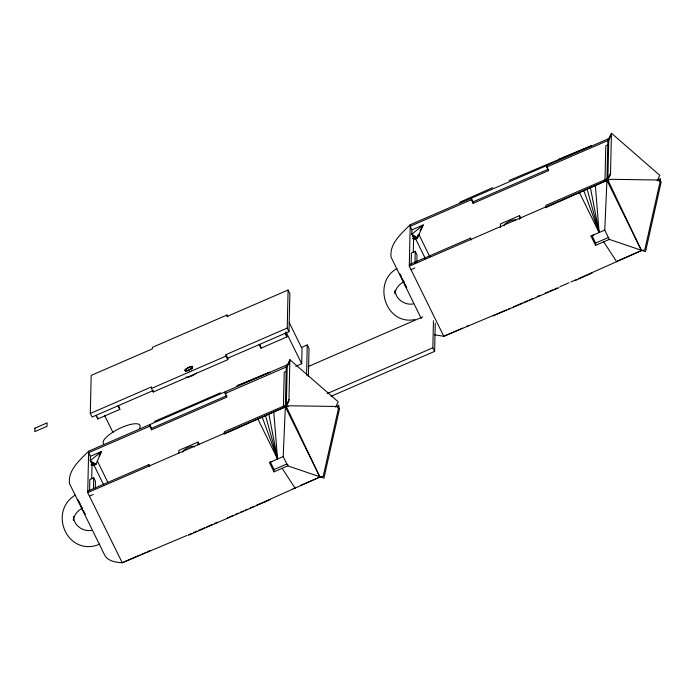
<?xml version="1.0" encoding="UTF-8"?>
<svg xmlns="http://www.w3.org/2000/svg" width="696" height="696" viewBox="0 0 696 696"><rect width="100%" height="100%" fill="white"/><g stroke="black" fill="none" stroke-linecap="round" stroke-linejoin="round"><path stroke-width="1.04" d="M73.463 516.562L73.384 520.26C73.976 515.023 77.526 510.507 82.293 508.358M186.85 535.502L122.226 562.751L87.722 492.629L88.644 451.208L288.901 364.043M152.294 390.943L92.081 417.052L90.315 413.45L91.185 375.388L152.372 348.861L152.407 347.356L226.94 315.036L227.827 316.837M89.593 490.628L89.845 479.448L93.682 477.787L95.456 481.388L95.308 487.905M103.695 484.877L94.151 465.485L92.046 464.258L90.28 460.665L90.376 456.315L88.609 452.713L149.753 426.204L149.788 424.699L151.563 428.292L151.528 429.797L226.905 397.111L225.13 393.518L225.165 392.013L226.052 393.814M91.715 478.874L92.072 463.379M93.438 488.653L93.682 477.787M118.546 405.542L119.851 409.379L97.692 418.992L97.744 416.921M87.722 492.629L148.874 466.12L148.909 464.615L87.757 491.132M226.94 315.036L226.905 316.541L288.092 290.006L287.222 328.068L226.035 354.603L227.801 358.196L227.766 359.702L153.233 392.022L151.467 388.42L151.502 386.924L90.315 413.45M153.233 392.022L153.268 390.517M178.846 453.148L178.907 450.355L198.012 442.073L199.343 444.77M197.951 444.866L198.012 442.073M227.766 359.702L226 356.1L226.035 354.603M285.63 333.088L286.935 336.925L260.939 348.2L260.965 347.06M337.603 407.743L339.631 408.308L323.945 478.161L287.752 465.842L273.989 471.853L269.422 462.527L283.185 456.559L285.36 406.847L286.317 365.496M273.989 471.853L274.05 469.539L270.387 462.109M283.429 406.351L284.212 372.264L286.134 371.429M227.801 358.196L288.988 331.67L289.867 293.608L288.092 290.006M148.874 466.12L286.282 406.455L288.936 401.061L289.884 359.71L338.239 401.801L335.585 407.186M287.787 464.328L287.752 465.842L283.185 456.559M295.713 366.331L301.681 363.747L302.029 348.635L289.214 322.579M306.562 375.196L307.258 344.955L301.29 347.548M308.389 376.632L309.033 348.557L307.258 344.955M394.971 292.868L395.015 291.024M506.436 309.903L443.796 336.29L409.291 266.168L410.214 224.747L608.8 138.635L611.453 133.249L659.808 175.34L657.154 180.725L660.495 178.62M411.162 264.167L411.414 252.987L415.26 251.326L417.026 254.919L416.852 262.531M425.265 258.416L415.721 239.024L413.624 237.797L411.849 234.195L411.954 229.854L410.179 226.252L471.331 199.735L471.357 198.23L473.132 201.831L473.097 203.336L548.474 170.65L548.509 169.145L473.132 201.831M413.285 252.413L413.65 236.44M414.981 263.271L415.26 251.326M331.052 396.294L434.617 351.384L432.842 347.782L433.46 320.786M434.617 351.384L435.261 323.301M409.291 266.168L470.444 239.65L470.479 238.154L409.326 264.663M500.398 227.618L500.485 223.895L519.581 215.603L520.913 218.309M519.494 219.336L519.581 215.603M548.474 170.65L546.699 167.049L546.734 165.544L547.622 167.344M659.182 181.282L661.2 181.839L645.523 251.7L609.331 239.38L595.567 245.383L591 236.057L604.754 230.089L606.938 180.386L607.886 139.035M595.567 245.383L595.619 243.069L591.965 235.648M604.972 180.951L605.781 145.803L607.704 144.968M608.8 138.635L607.852 179.986L641.477 250.586L644.783 249.899L660.469 180.046L611.158 179.307L607.852 179.986L470.444 239.65M607.852 179.986L610.505 174.6L611.453 133.249M184.901 370.037L184.84 370.446C187.346 371.777 191.008 369.141 192.722 367.201L192.583 366.496L191.444 366.366L187.537 367.784L184.901 370.037L185.701 371.655M412.745 238.702L415.721 239.024L417.47 237.858L418.052 234.743M413.624 237.797L417.47 237.858L417.826 236.075M289.884 359.71L287.231 365.095L286.282 406.455L289.588 405.768L338.891 406.507L323.214 476.36L319.908 477.047L301.029 485.234M394.954 293.79C395.546 288.562 399.104 284.046 403.863 281.897M91.176 465.172L94.151 465.485L95.9 464.319L101.642 451.426L90.376 456.315M413.642 236.918L412.737 235.996L417.47 237.858L423.22 224.965L411.954 229.854M289.849 361.215L287.196 366.601L225.13 393.518M288.97 399.565L286.317 404.95L224.251 431.859L224.199 434.139L285.36 406.847L319.908 477.047L256.241 505.418M611.419 134.754L608.765 140.14L546.699 167.049M610.54 173.095L607.886 178.489L545.821 205.398L545.768 207.669L606.938 180.386L641.477 250.586L578.802 278.522M98.945 456.115L101.642 451.426L90.28 460.665L91.481 462.161M419.975 230.585L423.22 224.965L411.849 234.195L413.05 235.692M88.644 451.208C80.049 459.882 67.651 470.096 69.53 483.668L104.061 553.851C106.793 561.028 115.492 562.377 122.226 562.751L140.105 554.999M410.214 224.747C401.618 233.412 389.221 243.626 391.1 257.198L421.315 318.611M336.42 406.664L338.926 405.081M396.938 268.56C372.029 282.158 385.445 325.658 414.894 319.56M75.368 495.03C47.493 511.917 67.782 557.731 99.885 544.115M591 236.101L593.471 234.987M269.422 462.562L271.892 461.448M459.621 202.292L492.594 187.694M575.583 280.375L592.061 273.041M270.492 499.502L188.068 535.433M154.538 421.419L220.475 392.822M559.097 287.639L493.168 315.923M411.031 269.656L414.86 268.004M151.467 388.42L226 356.1M151.563 428.292L226.94 395.615M308.189 366.557L422.707 316.897M595.619 243.069L608.4 237.527M462.675 328.103L443.796 336.29L434.461 334.793M466.642 326.38L468.634 325.519M617.639 260.922L641.477 250.586M508.419 309.041L510.403 308.18M513.378 306.892L522.304 303.021M524.279 302.16L527.255 300.872M529.238 300.011L532.214 298.723M537.173 296.574L540.139 295.287M545.098 293.138L548.074 291.85M550.058 290.989L553.033 289.701M555.017 288.84L557 287.979M559.967 286.691L568.893 282.82M570.877 281.958L576.819 279.383M89.462 496.126L93.29 494.465M327.285 393.553L432.842 347.782M274.05 469.539L286.822 463.997M142.097 554.138L145.072 552.85M147.056 551.989L150.04 550.693M293.086 488.679L296.061 487.383M188.834 534.641L191.809 533.353M193.792 532.492L196.759 531.205M198.743 530.343L204.694 527.768M206.677 526.907L212.628 524.332M214.603 523.47L217.578 522.183M227.496 517.876L233.438 515.301M235.422 514.44L238.397 513.152M240.381 512.291L243.356 511.003M245.34 510.142L247.324 509.281M250.29 507.993L254.257 506.27M509.08 180.508L591.443 145.742L558.523 159.41M657.981 180.551L660.469 180.046M337.238 406.847L338.891 406.507M413.163 303.961C404.724 305.474 395.232 299.071 395.163 290.154M91.585 530.422C83.155 531.935 73.663 525.532 73.593 516.623M288.422 406.481L286.282 406.455L319.908 477.047M92.046 464.258L95.9 464.319L90.28 460.665M412.702 238.328L415.721 239.024M91.132 464.789L94.151 465.485M91.167 462.466L95.9 464.319M411.849 234.195L417.47 237.858M603.684 241.825L616.778 261.879M282.106 468.286L295.208 488.348M604.754 230.089L609.331 239.38M579.646 192.975L599.117 232.542L595.376 185.693M471.331 199.735L473.097 203.336M470.479 238.154L471.349 239.92M418.827 234.369L429.841 256.746M287.222 328.068L288.988 331.67M286.012 331.896L301.681 363.747M285.16 333.332L286.935 336.925M259.643 344.355L260.53 346.156M259.173 344.598L260.939 348.2M258.077 419.436L277.539 459.003L273.798 412.154M191.444 366.366L192.635 368.793M189.59 366.835L191.191 370.072M187.537 367.784L189.129 371.02M185.823 368.95L187.015 371.386M149.753 426.204L151.528 429.797M148.909 464.615L149.779 466.381M118.085 405.777L119.851 409.379M104.522 415.286L113.065 432.651M95.918 415.39L97.692 418.992M97.257 460.83L107.793 482.232M583.883 190.939L599.117 232.542L590.469 187.946M262.314 417.4L277.539 459.003L268.9 414.407M587.18 189.442L599.117 232.542M265.611 415.904L277.539 459.003M504.026 225.774A6.534 1.984 -26.2 0 1 509.228 221.345A6.534 1.984 -26.2 0 1 515.692 220.145M182.456 452.235A6.534 1.984 -26.2 0 1 188.433 447.458A6.534 1.984 -26.2 0 1 194.306 447.093M139.513 428.362A20.428 6.212 -26.2 0 0 133.058 423.951A20.428 6.212 -26.2 0 0 112.526 432.355L108.663 435.122A20.428 6.212 -26.2 0 0 103.713 443.883M196.411 372.943A6.316 1.923 -26.2 0 1 190.678 376.466A6.316 1.923 -26.2 0 1 185.919 376.98M34.878 428.197L34.8 431.616L47.023 426.317L47.102 422.89L34.878 428.197M80.475 505.105L82.467 508.82L80.475 505.105M402.053 278.644L404.045 282.35L402.053 278.644M83.155 510.586L85.147 514.292L83.25 510.629M404.724 284.125L406.716 287.831L404.82 284.159M77.952 499.945L79.927 503.66L77.952 499.945M399.53 273.476L401.496 277.199L399.53 273.476M253.414 378.998L236.953 385.871L269.874 372.203L253.414 378.998"/></g></svg>
